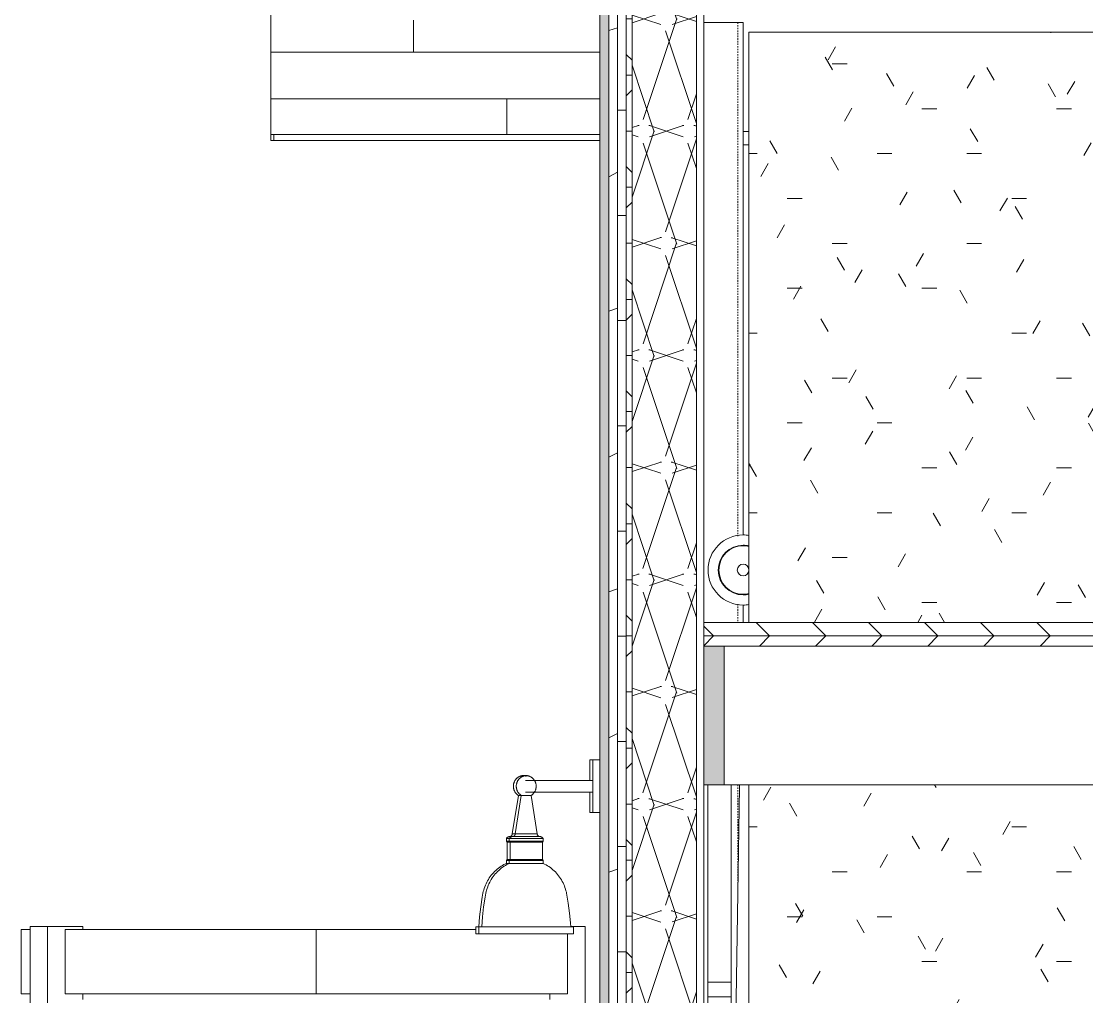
# Model space of a CAD drawing. Header units: inches. Extents: x 9661 to 15313, y -314 to 660.
# Drawn here: x 13238.3 to 13329.5, y 36 to 119.4 of the extents above; entities that cross this region are included whole.
import ezdxf

# ---------------------------------------------------------------- set-up
doc = ezdxf.new("R2010")
doc.units = ezdxf.units.IN
doc.header["$MEASUREMENT"] = 0
doc.linetypes.add('Hidden 1_8_', pattern=[0.1875, 0.125, -0.0625])
for name, color, linetype, lineweight in [('0-3', 55, 'Continuous', 9), ('0-5', 130, 'Continuous', 5), ('A-CLNG-1', 55, 'Continuous', 9), ('A-DOOR-5', 55, 'Continuous', 9), ('A-FLOR-1', 55, 'Continuous', 9), ('A-GLAZ-CURT-1', 55, 'Continuous', 9), ('A-GLAZ-CWMG-1', 55, 'Continuous', 9), ('A-WALL-10', 113, 'Continuous', 9), ('A-WALL-5', 55, 'Continuous', 9), ('A-WALL-8', 23, 'Continuous', 5), ('A-WALL-PATT-1', 55, 'Continuous', 9), ('A-WALL-PATT-2', 45, 'Continuous', 9), ('E-LITE-EQPM-1', 55, 'Continuous', 9), ('S-COLS-1', 55, 'Continuous', 9), ('S-COLS-2', 7, 'Hidden 1_8_', 9), ('S-FNDN-2', 55, 'Continuous', 9), ('S-STRS-1', 45, 'Continuous', 9), ('S-STRS-2', 55, 'Continuous', 9), ('S-STRS-3', 21, 'Continuous', 5), ('S-STRS-4', 7, 'Continuous', 9)]:
    doc.layers.add(name, color=color, linetype=linetype, lineweight=lineweight)

# ---------------------------------------------------------------- blocks, each defined once
blk = doc.blocks.new('CTR - 1st Phase -Stairs _ Elevators_rvt-2-BUILDING SECTION - NORTH_SOUTH AT ELEVATOR AND COURTYARD - LOOKING EAST')
at = {"layer": 'S-STRS-1'}
h = blk.add_hatch(dxfattribs=at)
h.set_pattern_fill('FP_40', color=256, style=0, pattern_type=2)
h.set_pattern_definition([(0, (-3012.324, 138.832), (0, 4.798), []), (315, (-3012.324, 138.832), (4.798427, 0), [6.786, -6.786]), (45, (-3012.324, 138.832), (4.798427, 0), [6.786, -6.786])])
h.paths.add_polyline_path([(-3823.199, 66), (-3771.824, 66), (-3771.824, 67), (-3771.574, 67.067), (-3771.391, 67.25), (-3771.341, 67.371), (-3771.341, 67.629), (-3771.47, 67.854), (-3771.694, 67.983), (-3771.824, 68), (-3823.199, 68), (-3823.199, 66.351)], flags=0)
at = {"layer": 'S-STRS-3'}
blk.add_hatch(color=256, dxfattribs=at).paths.add_polyline_path([(-3822.847, 54.125), (-3821.449, 54.125), (-3821.449, 66), (-3823.199, 66), (-3823.199, 54.125)], flags=0)
at = {"layer": 'S-STRS-2'}
blk.add_line((-3821.449, 54.125), (-3773.074, 54.125), dxfattribs=at)
at = {"layer": 'S-STRS-4'}
for p, q in [((-3823.199, 68), (-3771.824, 68)), ((-3823.199, 68), (-3823.199, 66)), ((-3823.199, 66), (-3821.449, 66)), ((-3823.199, 66), (-3823.199, 54.125)), ((-3771.824, 66), (-3823.199, 66)), ((-3821.449, 66), (-3821.449, 54.125)), ((-3821.449, 54.125), (-3823.199, 54.125))]:
    blk.add_line(p, q, dxfattribs=at)
blk = doc.blocks.new('HSS-Hollow Structural Section-Column - HSS5X5X1_2-2077080-BUILDING SECTION - NORTH_SOUTH AT ELEVATOR AND COURTYARD - LOOKING EAST')
at = {"layer": 'S-COLS-2'}
for p, q in [((-3820.289, 119.34), (-3820.289, 75.408)), ((-3820.289, 69.592), (-3820.289, 68)), ((-3820.289, 54.125), (-3820.289, 44.238))]:
    blk.add_line(p, q, dxfattribs=at)
blk = doc.blocks.new('CTR - 1st Phase - Structure_rvt-2-BUILDING SECTION - NORTH_SOUTH AT ELEVATOR AND COURTYARD - LOOKING EAST')
at = {"layer": 'A-WALL-PATT-1'}
h = blk.add_hatch(dxfattribs=at)
h.set_pattern_fill('FP_42', color=256, style=0, pattern_type=2)
h.set_pattern_definition([(0, (-3012.324, 138.832), (15.36, 3.84), [1.267, -10.253, 1.267, -10.253, -61.44]), (0, (-3012.324, 138.832), (15.36, 3.84), [-23.04, 1.267, -21.773, 1.267, -10.253, -26.88]), (0, (-3012.324, 138.832), (15.36, 3.84), [-57.6, 1.267, -6.413, 1.267, -17.933]), (120, (-3006.564, 140.752), (-11.005538, 11.38215), [1.267, -10.253, 1.267, -10.253, -61.44]), (120, (-3006.564, 140.752), (-11.005538, 11.38215), [-23.04, 1.267, -21.773, 1.267, -10.253, -26.88]), (120, (-3006.564, 140.752), (-11.005538, 11.38215), [-57.6, 1.267, -6.413, 1.267, -17.933]), (240, (-3004.644, 148.432), (-4.354462, -15.22215), [1.267, -10.253, 1.267, -10.253, -61.44]), (240, (-3004.644, 148.432), (-4.354462, -15.22215), [-23.04, 1.267, -21.773, 1.267, -10.253, -26.88]), (240, (-3004.644, 148.432), (-4.354462, -15.22215), [-57.6, 1.267, -6.413, 1.267, -17.933])])
h.paths.add_polyline_path([(-3818.824, -162.002), (-3818.824, -162), (-3819.324, -162.002)], flags=0)
h.paths.add_polyline_path([(-3803.898, -152), (-3771.324, -152), (-3771.324, -89.875), (-3819.324, -89.875), (-3819.324, -152), (-3815.303, -152)], flags=0)
h.paths.add_polyline_path([(-3636.306, -152), (-3599.324, -152), (-3599.324, -7.5), (-3648.824, -7.539), (-3648.824, -7.909), (-3650.324, -7.909), (-3650.324, -13.25), (-3646.574, -13.25), (-3646.574, -152)], flags=0)
h.paths.add_polyline_path([(-3774.348, -47.284), (-3774.261, -47.23), (-3774.307, -47.23), (-3774.32, -47.248)], flags=0)
h.paths.add_polyline_path([(-3784.643, -40.018), (-3784.643, -40.002), (-3784.442, -40.011)], flags=0)
h.paths.add_polyline_path([(-3819.324, -76), (-3771.324, -76), (-3771.324, -48.409), (-3773.838, -48.378), (-3774.182, -48.226), (-3774.238, -48.161), (-3774.261, -48.088), (-3774.364, -47.996), (-3774.429, -47.807), (-3774.432, -47.534), (-3774.363, -47.319), (-3774.398, -47.319), (-3774.433, -47.18), (-3774.449, -44.909), (-3774.423, -42.92), (-3774.348, -42.463), (-3774.265, -42.254), (-3774.126, -42.01), (-3773.824, -41.63), (-3773.671, -41.5), (-3785.837, -41.47), (-3786.182, -41.317), (-3786.237, -41.254), (-3786.261, -41.179), (-3786.363, -41.09), (-3786.429, -40.902), (-3786.427, -40.584), (-3786.36, -40.404), (-3786.318, -40.356), (-3786.261, -40.321), (-3786.182, -40.183), (-3785.984, -40.077), (-3785.643, -40.018), (-3784.643, -40.018), (-3782.949, -40), (-3771.673, -39.977), (-3771.324, -39.903), (-3771.324, 54.125), (-3819.324, 54.125), (-3819.324, -47.319)], flags=0)
h.paths.add_polyline_path([(-3772.643, -46.927), (-3771.324, -46.909), (-3771.324, -41.771), (-3772.949, -42.841), (-3772.974, -43.068), (-3772.949, -43.068), (-3772.949, -46.915), (-3772.725, -46.924)], flags=0)
h.paths.add_polyline_path([(-3772.643, -46.927), (-3772.643, -46.911), (-3772.474, -46.921)], flags=0)
h.paths.add_polyline_path([(-3772.96, -43.068), (-3772.946, -42.92), (-3772.931, -42.947), (-3772.949, -43.021)], flags=0)
h.paths.add_polyline_path([(-3637.004, 34.518), (-3637.004, 34.502), (-3637.205, 34.511)], flags=0)
h.paths.add_polyline_path([(-3636.306, 0), (-3599.324, 0), (-3599.324, 120), (-3653.074, 120), (-3653.074, 112), (-3650.074, 112), (-3650.074, 36), (-3635.841, 35.98), (-3635.466, 35.817), (-3635.418, 35.78), (-3635.387, 35.679), (-3635.287, 35.596), (-3635.215, 35.375), (-3635.215, 35.125), (-3635.287, 34.904), (-3635.33, 34.856), (-3635.387, 34.821), (-3635.466, 34.683), (-3635.574, 34.6), (-3636.004, 34.518), (-3637.004, 34.518), (-3640.496, 34.5), (-3649.928, 34.474), (-3650.067, 34.39), (-3650.074, 34.386), (-3650.074, 0)], flags=0)
h.paths.add_polyline_path([(-3784.643, 103.982), (-3784.643, 103.998), (-3784.442, 103.989)], flags=0)
h.paths.add_polyline_path([(-3771.574, 68), (-3771.324, 68), (-3771.34, 102.247), (-3771.804, 102.501), (-3778.759, 102.5), (-3785.837, 102.53), (-3786.182, 102.683), (-3786.237, 102.746), (-3786.261, 102.821), (-3786.363, 102.91), (-3786.429, 103.098), (-3786.427, 103.416), (-3786.39, 103.525), (-3786.284, 103.665), (-3786.261, 103.679), (-3786.182, 103.817), (-3785.984, 103.923), (-3785.643, 103.982), (-3784.643, 103.982), (-3782.949, 104), (-3771.684, 104.021), (-3771.324, 104.093), (-3771.324, 118.5), (-3819.324, 118.5), (-3819.324, 68), (-3771.694, 68)], flags=0)
at = {"layer": 'S-COLS-1'}
for p, q in [((-3820.754, 119.34), (-3823.199, 119.34)), ((-3819.824, 119.34), (-3820.754, 119.34)), ((-3819.824, 75.5), (-3819.824, 119.34)), ((-3819.824, 68), (-3819.824, 69.5))]:
    blk.add_line(p, q, dxfattribs=at)
at = {"layer": 'S-FNDN-2'}
for p, q in [((-3771.324, 118.5), (-3819.324, 118.5)), ((-3819.324, 118.5), (-3819.324, 68)), ((-3819.324, 54.125), (-3819.324, -15))]:
    blk.add_line(p, q, dxfattribs=at)
at = {"layer": '0-3'}
blk.add_blockref('HSS-Hollow Structural Section-Column - HSS5X5X1_2-2077080-BUILDING SECTION - NORTH_SOUTH AT ELEVATOR AND COURTYARD - LOOKING EAST', (0, 0), dxfattribs=at)
blk = doc.blocks.new('GLASS GARAGE DOOR - RAMP GARAGE DOOR-2787280-BUILDING SECTION - NORTH_SOUTH AT ELEVATOR AND COURTYARD - LOOKING EAST')
at = {"layer": 'A-DOOR-5'}
for p, q in [((-3822.847, 37.25), (-3822.847, 54.125)), ((-3820.143, 53.938), (-3821.181, -15)), ((-3820.847, 54.125), (-3820.847, 37.25)), ((-3822.847, 37.25), (-3820.847, 37.25)), ((-3822.847, 36), (-3822.847, 37.25)), ((-3822.847, 37.25), (-3820.847, 37.25)), ((-3820.847, 37.25), (-3820.847, 36)), ((-3822.847, 36), (-3820.847, 36)), ((-3822.847, 34.75), (-3822.847, 36)), ((-3822.847, 36), (-3820.847, 36)), ((-3820.847, 36), (-3820.847, 34.75)), ((-3822.847, 13.25), (-3822.847, 34.75)), ((-3822.847, 34.75), (-3820.847, 34.75)), ((-3820.847, 34.75), (-3822.847, 34.75)), ((-3820.847, 34.75), (-3820.847, 13.25)), ((-3822.847, 13.25), (-3820.847, 13.25)), ((-3822.847, 12), (-3822.847, 13.25)), ((-3822.847, 13.25), (-3820.847, 13.25)), ((-3820.847, 13.25), (-3820.847, 12)), ((-3822.847, 12), (-3820.847, 12)), ((-3822.847, 10.75), (-3822.847, 12)), ((-3822.847, 12), (-3820.847, 12)), ((-3820.847, 12), (-3820.847, 10.75)), ((-3822.847, -10.75), (-3822.847, 10.75)), ((-3822.847, 10.75), (-3820.847, 10.75)), ((-3820.847, 10.75), (-3822.847, 10.75)), ((-3820.847, 10.75), (-3820.847, 7.179)), ((-3822.847, -10.75), (-3821.117, -10.75)), ((-3822.847, -12), (-3822.847, -10.75)), ((-3822.847, -10.75), (-3821.117, -10.75)), ((-3822.847, -12), (-3821.136, -12)), ((-3822.847, -13.25), (-3822.847, -12)), ((-3822.847, -12), (-3821.136, -12)), ((-3822.847, -15), (-3822.847, -13.25)), ((-3822.847, -13.25), (-3821.155, -13.25)), ((-3821.155, -13.25), (-3822.847, -13.25))]:
    blk.add_line(p, q, dxfattribs=at)
for centre, radius, start, end in [((-3819.824, 72.5), 3, 90, 270), ((-3819.824, 72.5), 3, 80.20134, 90), ((-3819.824, 72.5), 2.125, 90, 270), ((-3819.824, 72.5), 2.078, 90, 270), ((-3819.824, 72.5), 2.125, 76.05633, 90), ((-3819.824, 72.5), 2.078, 75.7398, 90), ((-3819.824, 72.5), 0.5, 90, 270), ((-3819.824, 72.5), 0.5, 270, 90), ((-3819.824, 72.5), 2.078, 270, 284.2602), ((-3819.824, 72.5), 2.125, 270, 283.94367), ((-3819.824, 72.5), 3, 270, 279.79866), ((-3804.644, 53.75), 15.5, 178.60954, 179.30489)]:
    blk.add_arc(centre, radius, start, end, dxfattribs=at)
blk = doc.blocks.new('VISA-OW2400-02-SASS - OW2400-L30K-MVOLT-V138-BUILDING SECTION - NORTH_SOUTH AT ELEVATOR AND COURTYARD - LOOKING EAST')
at = {"layer": 'E-LITE-EQPM-1'}
for p, q in [((-3832.69, 56.25), (-3832.94, 56.25)), ((-3832.94, 54.501), (-3832.94, 56.25)), ((-3839.054, 53.223), (-3839.576, 49.927)), ((-3838.842, 53.223), (-3839.054, 53.223)), ((-3832.94, 51.75), (-3832.94, 53.498)), ((-3832.94, 51.75), (-3832.69, 51.75)), ((-3840.08, 49.541), (-3840.08, 49.291)), ((-3839.844, 49.541), (-3840.08, 49.541)), ((-3840.08, 49.291), (-3840.012, 49.224)), ((-3839.844, 49.291), (-3840.08, 49.291)), ((-3840.012, 49.224), (-3840.012, 47.724)), ((-3839.778, 49.224), (-3840.012, 49.224)), ((-3839.801, 49.702), (-3839.577, 49.702)), ((-3839.361, 49.702), (-3839.801, 49.702)), ((-3839.341, 49.927), (-3839.576, 49.927)), ((-3837.526, 49.702), (-3837.46, 49.702)), ((-3837.46, 49.702), (-3837.526, 49.702)), ((-3840.012, 47.724), (-3840.08, 47.656)), ((-3840.08, 47.656), (-3840.08, 47.406)), ((-3839.844, 47.656), (-3840.08, 47.656)), ((-3839.844, 47.406), (-3840.08, 47.406)), ((-3839.778, 47.724), (-3840.012, 47.724)), ((-3842.687, 41.978), (-3842.687, 41.384)), ((-3842.687, 41.978), (-3842.442, 41.978)), ((-3842.442, 41.384), (-3842.687, 41.384))]:
    blk.add_line(p, q, dxfattribs=at)
at = {"layer": 'E-LITE-EQPM-1', "flags": 128}
for points in [[(-3839.054, 53.223), (-3839.085, 53.243), (-3839.114, 53.265), (-3839.143, 53.287), (-3839.172, 53.311), (-3839.199, 53.336), (-3839.225, 53.362), (-3839.25, 53.389), (-3839.274, 53.418), (-3839.296, 53.447), (-3839.318, 53.476), (-3839.338, 53.507), (-3839.357, 53.539), (-3839.375, 53.571), (-3839.392, 53.604), (-3839.407, 53.638), (-3839.421, 53.672), (-3839.433, 53.706), (-3839.445, 53.742), (-3839.454, 53.777), (-3839.462, 53.813), (-3839.469, 53.849), (-3839.475, 53.886), (-3839.479, 53.923), (-3839.481, 53.959), (-3839.482, 53.996), (-3839.481, 54.033), (-3839.479, 54.07), (-3839.476, 54.107), (-3839.471, 54.143), (-3839.464, 54.18), (-3839.457, 54.216), (-3839.447, 54.251), (-3839.437, 54.287), (-3839.424, 54.321), (-3839.411, 54.356), (-3839.396, 54.39), (-3839.38, 54.423), (-3839.362, 54.455), (-3839.344, 54.487), (-3839.324, 54.518), (-3839.302, 54.548), (-3839.28, 54.577), (-3839.256, 54.606), (-3839.232, 54.633), (-3839.206, 54.659), (-3839.179, 54.685), (-3839.151, 54.709), (-3839.122, 54.732), (-3839.093, 54.754), (-3839.062, 54.774), (-3839.031, 54.794), (-3838.999, 54.812), (-3838.966, 54.829), (-3838.933, 54.845), (-3838.899, 54.859), (-3838.864, 54.872), (-3838.829, 54.883), (-3838.793, 54.893), (-3838.758, 54.902), (-3838.721, 54.909), (-3838.685, 54.915), (-3838.648, 54.919), (-3838.63, 54.921)], [(-3838.63, 54.921), (-3838.594, 54.917), (-3838.557, 54.912), (-3838.521, 54.906)], [(-3838.449, 54.888), (-3838.414, 54.877), (-3838.379, 54.865), (-3838.345, 54.852)], [(-3840.08, 49.541), (-3840.068, 49.555), (-3840.055, 49.569), (-3840.043, 49.581), (-3840.029, 49.594), (-3840.015, 49.605), (-3840.001, 49.617), (-3839.986, 49.627), (-3839.971, 49.637), (-3839.956, 49.647), (-3839.94, 49.656), (-3839.924, 49.664), (-3839.907, 49.671), (-3839.89, 49.678), (-3839.873, 49.684), (-3839.856, 49.69), (-3839.838, 49.694), (-3839.821, 49.698), (-3839.803, 49.702), (-3839.801, 49.702)], [(-3839.801, 49.702), (-3839.792, 49.702), (-3839.783, 49.703), (-3839.774, 49.704), (-3839.765, 49.705), (-3839.756, 49.707), (-3839.747, 49.709), (-3839.739, 49.711), (-3839.73, 49.714), (-3839.722, 49.717), (-3839.713, 49.72), (-3839.705, 49.724), (-3839.697, 49.728), (-3839.689, 49.732), (-3839.681, 49.737), (-3839.674, 49.742), (-3839.666, 49.747), (-3839.659, 49.752), (-3839.652, 49.758), (-3839.646, 49.764), (-3839.639, 49.77), (-3839.633, 49.777), (-3839.627, 49.784), (-3839.622, 49.791), (-3839.616, 49.798), (-3839.611, 49.806), (-3839.607, 49.813), (-3839.602, 49.821), (-3839.598, 49.829), (-3839.594, 49.837), (-3839.591, 49.846), (-3839.588, 49.854), (-3839.585, 49.863), (-3839.583, 49.872), (-3839.581, 49.88), (-3839.579, 49.889), (-3839.578, 49.898), (-3839.577, 49.907), (-3839.576, 49.916), (-3839.576, 49.925), (-3839.576, 49.927)], [(-3837.566, 49.729), (-3837.558, 49.725), (-3837.55, 49.721), (-3837.541, 49.717), (-3837.533, 49.714), (-3837.524, 49.712), (-3837.516, 49.709), (-3837.507, 49.707), (-3837.498, 49.705), (-3837.489, 49.704)], [(-3842.08, 44.845), (-3842.05, 44.985), (-3842.015, 45.124), (-3841.974, 45.261), (-3841.927, 45.396), (-3841.875, 45.529), (-3841.818, 45.66), (-3841.756, 45.789), (-3841.688, 45.915), (-3841.616, 46.038), (-3841.538, 46.158), (-3841.456, 46.276), (-3841.37, 46.389), (-3841.278, 46.499), (-3841.183, 46.606), (-3841.083, 46.708), (-3840.979, 46.807), (-3840.872, 46.901), (-3840.761, 46.991), (-3840.646, 47.076), (-3840.528, 47.157), (-3840.407, 47.233), (-3840.282, 47.304), (-3840.156, 47.37), (-3840.08, 47.406)], [(-3842.437, 41.978), (-3842.372, 42.83), (-3842.273, 43.679), (-3842.14, 44.523), (-3842.08, 44.845)]]:
    blk.add_lwpolyline(points, dxfattribs=at)
blk = doc.blocks.new('VISA-OW2400-02-SASS - OW2400-L30K-MVOLT-V139-BUILDING SECTION - NORTH_SOUTH AT ELEVATOR AND COURTYARD - LOOKING EAST')
at = {"layer": 'E-LITE-EQPM-1'}
for p, q in [((-3832.074, 56.25), (-3832.69, 56.25)), ((-3832.69, 54), (-3832.69, 56.25)), ((-3832.69, 54.5), (-3838.454, 54.5)), ((-3832.69, 51.75), (-3832.69, 54)), ((-3838.804, 53.223), (-3839.326, 49.927)), ((-3837.957, 53.223), (-3838.804, 53.223)), ((-3838.454, 53.5), (-3832.69, 53.5)), ((-3837.435, 49.927), (-3837.957, 53.223)), ((-3832.69, 51.75), (-3832.074, 51.75)), ((-3839.83, 49.541), (-3839.83, 49.291)), ((-3836.931, 49.541), (-3839.83, 49.541)), ((-3839.83, 49.291), (-3839.762, 49.224)), ((-3836.931, 49.291), (-3839.83, 49.291)), ((-3839.762, 49.224), (-3839.762, 47.724)), ((-3836.999, 49.224), (-3839.762, 49.224)), ((-3839.551, 49.702), (-3839.327, 49.702)), ((-3837.433, 49.702), (-3839.551, 49.702)), ((-3837.435, 49.927), (-3839.326, 49.927)), ((-3837.553, 49.702), (-3837.433, 49.702)), ((-3837.401, 49.702), (-3837.21, 49.702)), ((-3837.21, 49.702), (-3837.401, 49.702)), ((-3836.999, 49.224), (-3836.931, 49.291)), ((-3836.999, 47.724), (-3836.999, 49.224)), ((-3836.931, 49.291), (-3836.931, 49.541)), ((-3839.762, 47.724), (-3839.83, 47.656)), ((-3839.83, 47.656), (-3839.83, 47.406)), ((-3836.931, 47.656), (-3839.83, 47.656)), ((-3836.931, 47.406), (-3839.83, 47.406)), ((-3836.999, 47.724), (-3839.762, 47.724)), ((-3836.931, 47.656), (-3836.999, 47.724)), ((-3836.931, 47.406), (-3836.931, 47.656)), ((-3842.437, 41.978), (-3842.437, 41.384)), ((-3842.437, 41.978), (-3834.324, 41.978)), ((-3834.324, 41.384), (-3834.324, 41.978)), ((-3834.324, 41.384), (-3842.437, 41.384))]:
    blk.add_line(p, q, dxfattribs=at)
at = {"layer": 'E-LITE-EQPM-1', "flags": 128}
for points in [[(-3838.804, 53.223), (-3838.835, 53.243), (-3838.864, 53.265), (-3838.893, 53.287), (-3838.922, 53.311), (-3838.949, 53.336), (-3838.975, 53.362), (-3839, 53.389), (-3839.024, 53.418), (-3839.046, 53.447), (-3839.068, 53.476), (-3839.088, 53.507), (-3839.107, 53.539), (-3839.125, 53.571), (-3839.142, 53.604), (-3839.157, 53.638), (-3839.171, 53.672), (-3839.183, 53.706), (-3839.195, 53.742), (-3839.204, 53.777), (-3839.212, 53.813), (-3839.219, 53.849), (-3839.225, 53.886), (-3839.229, 53.923), (-3839.231, 53.959), (-3839.232, 53.996), (-3839.231, 54.033), (-3839.229, 54.07), (-3839.226, 54.107), (-3839.221, 54.143), (-3839.214, 54.18), (-3839.207, 54.216), (-3839.197, 54.251), (-3839.187, 54.287), (-3839.174, 54.321), (-3839.161, 54.356), (-3839.146, 54.39), (-3839.13, 54.423), (-3839.112, 54.455), (-3839.094, 54.487), (-3839.074, 54.518), (-3839.052, 54.548), (-3839.03, 54.577), (-3839.006, 54.606), (-3838.982, 54.633), (-3838.956, 54.659), (-3838.929, 54.685), (-3838.901, 54.709), (-3838.872, 54.732), (-3838.843, 54.754), (-3838.812, 54.774), (-3838.781, 54.794), (-3838.749, 54.812), (-3838.716, 54.829), (-3838.683, 54.845), (-3838.649, 54.859), (-3838.614, 54.872), (-3838.579, 54.883), (-3838.543, 54.893), (-3838.508, 54.902), (-3838.471, 54.909), (-3838.435, 54.915), (-3838.398, 54.919), (-3838.38, 54.921)], [(-3838.38, 54.921), (-3838.344, 54.917), (-3838.307, 54.912), (-3838.271, 54.906), (-3838.235, 54.898), (-3838.199, 54.888), (-3838.164, 54.877), (-3838.129, 54.865), (-3838.095, 54.852), (-3838.061, 54.837), (-3838.028, 54.821), (-3837.996, 54.803), (-3837.964, 54.784), (-3837.933, 54.764), (-3837.903, 54.743), (-3837.874, 54.72), (-3837.845, 54.696), (-3837.818, 54.672), (-3837.792, 54.646), (-3837.766, 54.619), (-3837.742, 54.591), (-3837.719, 54.562), (-3837.697, 54.533), (-3837.677, 54.502), (-3837.657, 54.471), (-3837.639, 54.439), (-3837.622, 54.406), (-3837.607, 54.372), (-3837.593, 54.338), (-3837.58, 54.304), (-3837.569, 54.269), (-3837.559, 54.233), (-3837.55, 54.197), (-3837.543, 54.161), (-3837.537, 54.124), (-3837.533, 54.088), (-3837.53, 54.051), (-3837.529, 54.014), (-3837.529, 53.977), (-3837.531, 53.94), (-3837.534, 53.904), (-3837.539, 53.867), (-3837.545, 53.831), (-3837.552, 53.795), (-3837.561, 53.759), (-3837.572, 53.724), (-3837.584, 53.689), (-3837.597, 53.654), (-3837.611, 53.62), (-3837.627, 53.587), (-3837.644, 53.554), (-3837.663, 53.522), (-3837.683, 53.491), (-3837.704, 53.461), (-3837.726, 53.432), (-3837.749, 53.403), (-3837.774, 53.375), (-3837.799, 53.349), (-3837.826, 53.323), (-3837.854, 53.299), (-3837.882, 53.276), (-3837.912, 53.253), (-3837.942, 53.232), (-3837.957, 53.223)], [(-3839.83, 49.541), (-3839.818, 49.555), (-3839.805, 49.569), (-3839.793, 49.581), (-3839.779, 49.594), (-3839.765, 49.605), (-3839.751, 49.617), (-3839.736, 49.627), (-3839.721, 49.637), (-3839.706, 49.647), (-3839.69, 49.656), (-3839.674, 49.664), (-3839.657, 49.671), (-3839.64, 49.678), (-3839.623, 49.684), (-3839.606, 49.69), (-3839.588, 49.694), (-3839.571, 49.698), (-3839.553, 49.702), (-3839.551, 49.702)], [(-3839.551, 49.702), (-3839.542, 49.702), (-3839.533, 49.703), (-3839.524, 49.704), (-3839.515, 49.705), (-3839.506, 49.707), (-3839.497, 49.709), (-3839.489, 49.711), (-3839.48, 49.714), (-3839.472, 49.717), (-3839.463, 49.72), (-3839.455, 49.724), (-3839.447, 49.728), (-3839.439, 49.732), (-3839.431, 49.737), (-3839.424, 49.742), (-3839.416, 49.747), (-3839.409, 49.752), (-3839.402, 49.758), (-3839.396, 49.764), (-3839.389, 49.77), (-3839.383, 49.777), (-3839.377, 49.784), (-3839.372, 49.791), (-3839.366, 49.798), (-3839.361, 49.806), (-3839.357, 49.813), (-3839.352, 49.821), (-3839.348, 49.829), (-3839.344, 49.837), (-3839.341, 49.846), (-3839.338, 49.854), (-3839.335, 49.863), (-3839.333, 49.872), (-3839.331, 49.88), (-3839.329, 49.889), (-3839.328, 49.898), (-3839.327, 49.907), (-3839.326, 49.916), (-3839.326, 49.925), (-3839.326, 49.927)], [(-3837.435, 49.927), (-3837.435, 49.918), (-3837.434, 49.909), (-3837.434, 49.9), (-3837.432, 49.892), (-3837.431, 49.883), (-3837.429, 49.874), (-3837.426, 49.865), (-3837.424, 49.857), (-3837.421, 49.848), (-3837.417, 49.84), (-3837.414, 49.831), (-3837.41, 49.823), (-3837.405, 49.816), (-3837.401, 49.808), (-3837.396, 49.8), (-3837.391, 49.793), (-3837.385, 49.786), (-3837.379, 49.779), (-3837.373, 49.772), (-3837.367, 49.766), (-3837.36, 49.76), (-3837.353, 49.754), (-3837.346, 49.748), (-3837.339, 49.743), (-3837.332, 49.738), (-3837.324, 49.733), (-3837.316, 49.729), (-3837.308, 49.725), (-3837.3, 49.721), (-3837.291, 49.717), (-3837.283, 49.714), (-3837.274, 49.712), (-3837.266, 49.709), (-3837.257, 49.707), (-3837.248, 49.705), (-3837.239, 49.704), (-3837.23, 49.703), (-3837.221, 49.702), (-3837.212, 49.702), (-3837.21, 49.702)], [(-3837.21, 49.702), (-3837.192, 49.699), (-3837.174, 49.695), (-3837.157, 49.69), (-3837.139, 49.685), (-3837.122, 49.679), (-3837.105, 49.672), (-3837.089, 49.665), (-3837.073, 49.656), (-3837.057, 49.648), (-3837.041, 49.638), (-3837.026, 49.628), (-3837.011, 49.618), (-3836.997, 49.607), (-3836.983, 49.595), (-3836.97, 49.583), (-3836.957, 49.57), (-3836.944, 49.557), (-3836.933, 49.543), (-3836.931, 49.541)], [(-3841.83, 44.845), (-3841.8, 44.985), (-3841.765, 45.124), (-3841.724, 45.261), (-3841.677, 45.396), (-3841.625, 45.529), (-3841.568, 45.66), (-3841.506, 45.789), (-3841.438, 45.915), (-3841.366, 46.038), (-3841.288, 46.158), (-3841.206, 46.276), (-3841.12, 46.389), (-3841.028, 46.499), (-3840.933, 46.606), (-3840.833, 46.708), (-3840.729, 46.807), (-3840.622, 46.901), (-3840.511, 46.991), (-3840.396, 47.076), (-3840.278, 47.157), (-3840.157, 47.233), (-3840.032, 47.304), (-3839.906, 47.37), (-3839.83, 47.406)], [(-3836.931, 47.406), (-3836.803, 47.343), (-3836.677, 47.275), (-3836.554, 47.202), (-3836.434, 47.124), (-3836.317, 47.042), (-3836.204, 46.955), (-3836.094, 46.863), (-3835.988, 46.767), (-3835.886, 46.667), (-3835.788, 46.563), (-3835.694, 46.455), (-3835.605, 46.343), (-3835.52, 46.228), (-3835.44, 46.109), (-3835.365, 45.988), (-3835.294, 45.863), (-3835.229, 45.736), (-3835.169, 45.607), (-3835.114, 45.475), (-3835.064, 45.34), (-3835.02, 45.205), (-3834.981, 45.067), (-3834.947, 44.928), (-3834.93, 44.845)], [(-3842.187, 41.978), (-3842.122, 42.83), (-3842.023, 43.679), (-3841.89, 44.523), (-3841.83, 44.845)], [(-3834.93, 44.845), (-3834.785, 44.003), (-3834.673, 43.156), (-3834.595, 42.305), (-3834.574, 41.978)]]:
    blk.add_lwpolyline(points, dxfattribs=at)
blk = doc.blocks.new('Horizontal_Siding - Horizontal_Siding-2852725-BUILDING SECTION - NORTH_SOUTH AT ELEVATOR AND COURTYARD - LOOKING EAST')
at = {"layer": 'A-GLAZ-CURT-1'}
for p, q in [((-3881.574, -17.75), (-3881.574, -12.25)), ((-3880.824, -12.25), (-3881.574, -12.25)), ((-3880.824, -17.75), (-3881.574, -17.75))]:
    blk.add_line(p, q, dxfattribs=at)
blk = doc.blocks.new('Rectangular Mullion - RAILING POST-V142-BUILDING SECTION - NORTH_SOUTH AT ELEVATOR AND COURTYARD - LOOKING EAST')
at = {"layer": 'A-GLAZ-CWMG-1'}
blk.add_line((-3880.824, -6), (-3880.824, -12), dxfattribs=at)
blk = doc.blocks.new('Rectangular Mullion - RAILING POST-2680128-BUILDING SECTION - NORTH_SOUTH AT ELEVATOR AND COURTYARD - LOOKING EAST')
at = {"layer": 'A-GLAZ-CWMG-1'}
for q in [(-3879.324, 42), (-3880.824, 36)]:
    blk.add_line((-3880.824, 42), q, dxfattribs=at)
blk = doc.blocks.new('Horizontal_Siding - Horizontal_Siding-V143-BUILDING SECTION - NORTH_SOUTH AT ELEVATOR AND COURTYARD - LOOKING EAST')
at = {"layer": 'A-GLAZ-CURT-1'}
for p, q in [((-3877.824, -6.25), (-3877.824, -11.75)), ((-3856.336, -6.25), (-3877.824, -6.25)), ((-3856.336, -11.75), (-3856.336, -6.25)), ((-3877.824, -11.75), (-3856.336, -11.75))]:
    blk.add_line(p, q, dxfattribs=at)
blk = doc.blocks.new('Rectangular Mullion - RAILING POST-V145-BUILDING SECTION - NORTH_SOUTH AT ELEVATOR AND COURTYARD - LOOKING EAST')
at = {"layer": 'A-GLAZ-CWMG-1'}
for p, q in [((-3836.349, -0.25), (-3836.349, 0)), ((-3833.349, 0), (-3833.349, -6)), ((-3836.349, -6), (-3836.349, -5.75))]:
    blk.add_line(p, q, dxfattribs=at)
blk = doc.blocks.new('Rectangular Mullion - RAILING POST-V147-BUILDING SECTION - NORTH_SOUTH AT ELEVATOR AND COURTYARD - LOOKING EAST')
at = {"layer": 'A-GLAZ-CWMG-1'}
for p, q in [((-3834.577, 42), (-3833.349, 42)), ((-3833.349, 42), (-3833.349, 36)), ((-3836.349, 36), (-3836.349, 36.25))]:
    blk.add_line(p, q, dxfattribs=at)
blk = doc.blocks.new('Rectangular Mullion - RAILING POST-2806294-BUILDING SECTION - NORTH_SOUTH AT ELEVATOR AND COURTYARD - LOOKING EAST')
at = {"layer": 'A-GLAZ-CWMG-1'}
for p, q in [((-3879.324, 42), (-3876.324, 42)), ((-3879.324, 42), (-3879.324, 36)), ((-3876.324, 41.75), (-3876.324, 42)), ((-3876.324, 36), (-3876.324, 36.25))]:
    blk.add_line(p, q, dxfattribs=at)
blk = doc.blocks.new('Rectangular Mullion - RAILING POST-V148-BUILDING SECTION - NORTH_SOUTH AT ELEVATOR AND COURTYARD - LOOKING EAST')
at = {"layer": 'A-GLAZ-CWMG-1'}
for p, q in [((-3879.324, -6), (-3879.324, -12)), ((-3876.324, -6.25), (-3876.324, -6)), ((-3876.324, -12), (-3876.324, -11.75))]:
    blk.add_line(p, q, dxfattribs=at)
blk = doc.blocks.new('Horizontal_Siding - Horizontal_Siding-V150-BUILDING SECTION - NORTH_SOUTH AT ELEVATOR AND COURTYARD - LOOKING EAST')
at = {"layer": 'A-GLAZ-CURT-1'}
for p, q in [((-3856.336, 41.75), (-3856.336, 36.25)), ((-3842.687, 41.75), (-3856.336, 41.75)), ((-3834.849, 36.25), (-3834.849, 41.384)), ((-3856.336, 36.25), (-3834.849, 36.25))]:
    blk.add_line(p, q, dxfattribs=at)

msp = doc.modelspace()

# ---------------------------------------------------------------- hatches: boundary and pattern name
at = {"layer": 'A-WALL-8'}
msp.add_hatch(color=256, dxfattribs=at).paths.add_polyline_path([(13287.81791, -3), (13288.56791, -3), (13288.56791, 227.625), (13287.81791, 227.625), (13287.81791, 0)], flags=0)
at = {"layer": 'A-WALL-PATT-1'}
h = msp.add_hatch(dxfattribs=at)
h.set_pattern_fill('FP_54', color=256, style=0, pattern_type=2)
h.set_pattern_definition([(0, (13263.8556, 136.8), (0, 4), []), (90, (13263.856, 136.8), (-8, 8), [4, -28]), (90, (13279.856, 140.8), (-8, 8), [4, -28])])
h.paths.add_polyline_path([(13282.47537, 109.75), (13287.81791, 109.75), (13287.81791, 119.54), (13262.41791, 119.54), (13262.41791, 120.07), (13287.81791, 120.07), (13287.81791, 132.71), (13262.41791, 132.71), (13262.41791, 133.24), (13287.81791, 133.24), (13287.81791, 227.625), (13259.66791, 227.6), (13259.66791, 109.75), (13262.41791, 109.75)], flags=0)
h.paths.add_polyline_path([(13282.47537, 233.875), (13287.06791, 233.875), (13287.06791, 398.42671), (13268.04291, 398.01734), (13268.04291, 233.875)], flags=0)
at = {"layer": 'A-WALL-PATT-2'}
h = msp.add_hatch(dxfattribs=at)
h.set_pattern_fill('FP_38', color=256, style=0, pattern_type=2)
h.set_pattern_definition([(216.87, (14117.1676, 162.832), (71.999914, 48.000129), [12, -108]), (206.565, (14131.568, 155.632), (-23.99974, -23.9997), [26.833, -26.833]), (198.435, (14131.568, 143.632), (-47.999875, -23.99952), [15.179, -60.716])])
h.paths.add_polyline_path([(13288.56791, -3), (13289.31791, -3), (13289.31791, 227.625), (13288.56791, 227.625), (13288.56791, 0)], flags=0)
h = msp.add_hatch(dxfattribs=at)
h.set_pattern_fill('FP_39', color=256, style=0, pattern_type=2)
h.set_pattern_definition([(0, (14107.568, 138.832), (0, 9), []), (90, (14107.568, 138.832), (-9, 6e-16), [])])
h.paths.add_polyline_path([(13289.31791, -3), (13290.06791, -3), (13290.06791, 227.625), (13289.31791, 227.625), (13289.31791, 0)], flags=0)
h = msp.add_hatch(dxfattribs=at)
h.set_pattern_fill('FP_40', color=256, style=0, pattern_type=2)
h.set_pattern_definition([(0, (14107.5676, 138.832), (0, 4.798), []), (315, (14107.5676, 138.832), (4.798427, 0), [6.786, -6.786]), (45, (14107.5676, 138.832), (4.798427, 0), [6.786, -6.786])])
h.paths.add_polyline_path([(13290.56791, -3), (13290.56791, 227.625), (13290.06791, 227.625), (13290.06791, -3)], flags=0)
h = msp.add_hatch(dxfattribs=at)
h.set_pattern_fill('FP_35', color=256, style=0, pattern_type=2)
h.set_pattern_definition([(161.57, (14108.0476, 139.312), (-3.8399538, -1.54e-05), [0, -27.322, 3.034, 0]), (18.43, (14107.0876, 139.312), (-3.8399538, 1.54e-05), [0, -27.322, 3.034, 0]), (108.43, (14108.0476, 139.312), (1.919622, -9.6005246), [9.106, -21.25]), (71.57, (14107.0876, 139.312), (1.919622, 9.6005246), [9.106, -21.25])])
h.paths.add_polyline_path([(13290.85497, -3), (13296.06791, -3), (13296.06791, 227.625), (13290.56791, 227.625), (13290.56791, -3)], flags=0)
h = msp.add_hatch(dxfattribs=at)
h.set_pattern_fill('FP_41', color=256, style=0, pattern_type=2)
h.set_pattern_definition([(0, (14107.568, 138.832), (30.72, 7.68), [1.267, -21.773, 1.267, -21.773, -122.88]), (0, (14107.568, 138.832), (30.72, 7.68), [-46.08, 1.267, -44.813, 1.267, -21.773, -53.76]), (0, (14107.568, 138.832), (30.72, 7.68), [-115.2, 1.267, -14.093, 1.267, -37.133]), (120, (14119.088, 142.672), (-22.011075, 22.7643), [1.267, -21.773, 1.267, -21.773, -122.88]), (120, (14119.088, 142.672), (-22.011075, 22.7643), [-46.08, 1.267, -44.813, 1.267, -21.773, -53.76]), (120, (14119.088, 142.672), (-22.011075, 22.7643), [-115.2, 1.267, -14.093, 1.267, -37.133]), (240, (14122.928, 158.032), (-8.708925, -30.4443), [1.267, -21.773, 1.267, -21.773, -122.88]), (240, (14122.928, 158.032), (-8.708925, -30.4443), [-46.08, 1.267, -44.813, 1.267, -21.773, -53.76]), (240, (14122.928, 158.032), (-8.708925, -30.4443), [-115.2, 1.267, -14.093, 1.267, -37.133])])
h.paths.add_polyline_path([(13296.69291, -3), (13296.69291, 227.625), (13296.06791, 227.625), (13296.06791, -3)], flags=0)

# ---------------------------------------------------------------- linework, layer by layer
at = {"layer": 'A-CLNG-1'}
for p, q in [((13259.91791, 109.25), (13259.91791, 109.75)), ((13287.81791, 109.25), (13259.91791, 109.25)), ((13300.56791, 108.875), (13300.06791, 108.875))]:
    msp.add_line(p, q, dxfattribs=at)
at = {"layer": 'A-FLOR-1'}
msp.add_line((13300.56791, 110), (13300.06791, 110), dxfattribs=at)
at = {"layer": 'A-WALL-10'}
for p, q in [((13259.66791, 428), (13259.66791, 109.25)), ((13290.56791, 399.24979), (13290.56791, -3)), ((13296.06791, 399.36438), (13296.06791, -3)), ((13290.06791, 398.48921), (13290.06791, -3)), ((13296.69291, 398.62724), (13296.69291, -15)), ((13287.81791, -15), (13287.81791, 227.625)), ((13288.56791, 227.625), (13288.56791, -3)), ((13289.31791, 227.625), (13289.31791, -3))]:
    msp.add_line(p, q, dxfattribs=at)
at = {"layer": 'A-WALL-5'}
for p, q in [((13259.66791, 109.75), (13287.81791, 109.75)), ((13259.91791, 109.25), (13259.66791, 109.25))]:
    msp.add_line(p, q, dxfattribs=at)

# ---------------------------------------------------------------- block references
at = {"layer": '0-5'}
for name in ['CTR - 1st Phase - Structure_rvt-2-BUILDING SECTION - NORTH_SOUTH AT ELEVATOR AND COURTYARD - LOOKING EAST', 'CTR - 1st Phase -Stairs _ Elevators_rvt-2-BUILDING SECTION - NORTH_SOUTH AT ELEVATOR AND COURTYARD - LOOKING EAST']:
    msp.add_blockref(name, (17119.89164, 0), dxfattribs=at)
at = {"layer": 'A-DOOR-5'}
msp.add_blockref('GLASS GARAGE DOOR - RAMP GARAGE DOOR-2787280-BUILDING SECTION - NORTH_SOUTH AT ELEVATOR AND COURTYARD - LOOKING EAST', (17119.89164, 0), dxfattribs=at)
at = {"layer": 'A-GLAZ-CURT-1'}
for name, p in [('Horizontal_Siding - Horizontal_Siding-2852725-BUILDING SECTION - NORTH_SOUTH AT ELEVATOR AND COURTYARD - LOOKING EAST', (17119.89164, 54)), ('Horizontal_Siding - Horizontal_Siding-V143-BUILDING SECTION - NORTH_SOUTH AT ELEVATOR AND COURTYARD - LOOKING EAST', (17119.89164, 48)), ('Horizontal_Siding - Horizontal_Siding-V150-BUILDING SECTION - NORTH_SOUTH AT ELEVATOR AND COURTYARD - LOOKING EAST', (17119.89164, 0))]:
    msp.add_blockref(name, p, dxfattribs=at)
at = {"layer": 'A-GLAZ-CWMG-1'}
for name, p in [('Rectangular Mullion - RAILING POST-2680128-BUILDING SECTION - NORTH_SOUTH AT ELEVATOR AND COURTYARD - LOOKING EAST', (17119.89164, 0)), ('Rectangular Mullion - RAILING POST-2806294-BUILDING SECTION - NORTH_SOUTH AT ELEVATOR AND COURTYARD - LOOKING EAST', (17119.89164, 0)), ('Rectangular Mullion - RAILING POST-V147-BUILDING SECTION - NORTH_SOUTH AT ELEVATOR AND COURTYARD - LOOKING EAST', (17119.89164, 0)), ('Rectangular Mullion - RAILING POST-V142-BUILDING SECTION - NORTH_SOUTH AT ELEVATOR AND COURTYARD - LOOKING EAST', (17119.89164, 42)), ('Rectangular Mullion - RAILING POST-V148-BUILDING SECTION - NORTH_SOUTH AT ELEVATOR AND COURTYARD - LOOKING EAST', (17119.89164, 42)), ('Rectangular Mullion - RAILING POST-V145-BUILDING SECTION - NORTH_SOUTH AT ELEVATOR AND COURTYARD - LOOKING EAST', (17119.89164, 36))]:
    msp.add_blockref(name, p, dxfattribs=at)
at = {"layer": 'E-LITE-EQPM-1'}
for name in ['VISA-OW2400-02-SASS - OW2400-L30K-MVOLT-V138-BUILDING SECTION - NORTH_SOUTH AT ELEVATOR AND COURTYARD - LOOKING EAST', 'VISA-OW2400-02-SASS - OW2400-L30K-MVOLT-V139-BUILDING SECTION - NORTH_SOUTH AT ELEVATOR AND COURTYARD - LOOKING EAST']:
    msp.add_blockref(name, (17119.89164, 0), dxfattribs=at)

doc.saveas('drawing.dxf')
